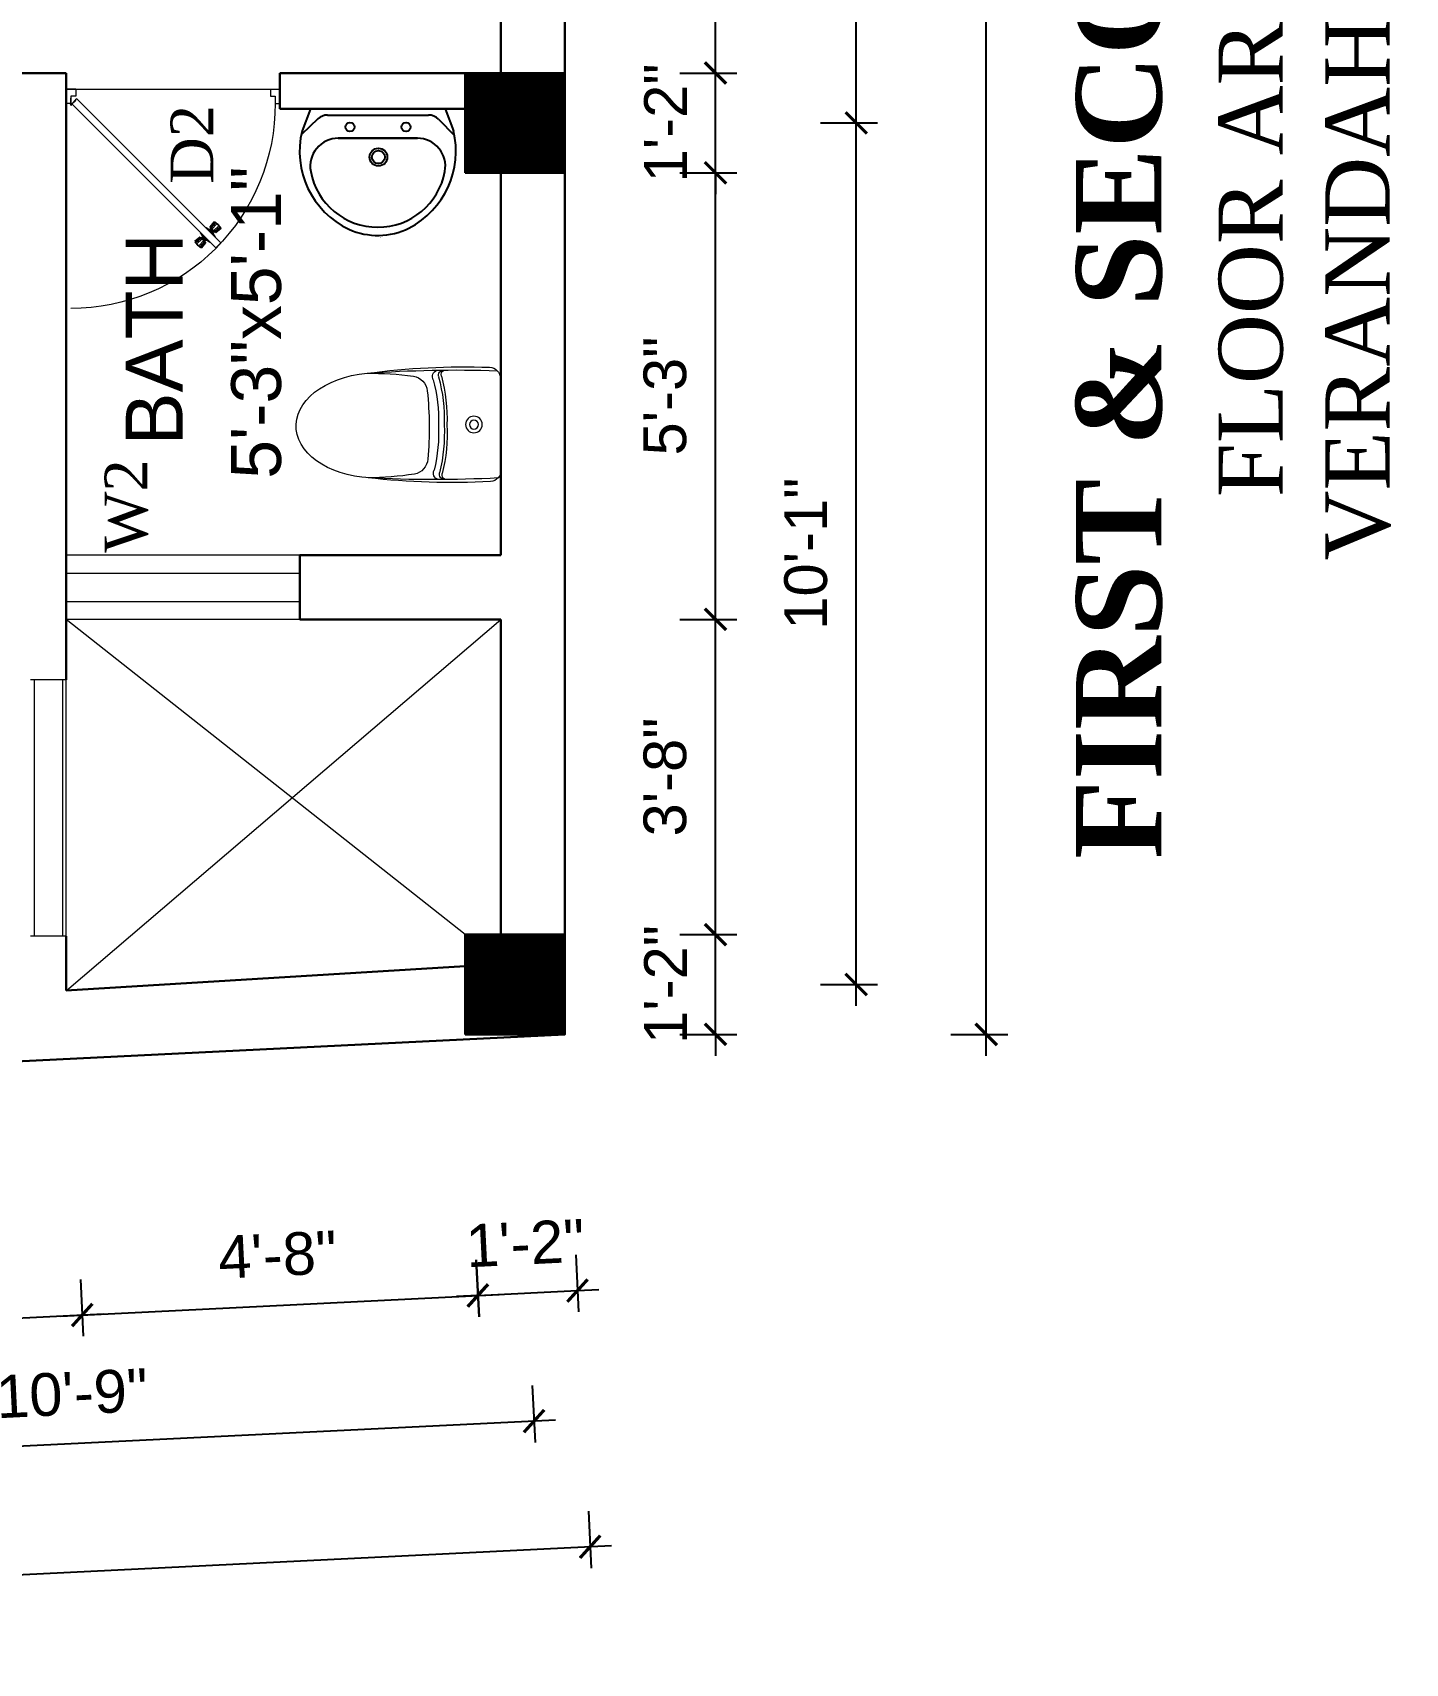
# Model space of a CAD drawing. Header units: inches. Extents: x -4737 to 13205, y 2479 to 13285.
# Drawn here: x -4338.1 to -4145.4, y 11182.7 to 11411.5 of the extents above; entities that cross this region are included whole.
import ezdxf

# ---------------------------------------------------------------- set-up
doc = ezdxf.new("R2010")
doc.units = ezdxf.units.IN
doc.header["$MEASUREMENT"] = 0
for name, color, linetype, lineweight in [('A-FURN', 9, 'Continuous', 5), ('hatch-.09', 8, 'Continuous', 9), ('Label', 7, 'Continuous', 13), ('ns_DIMS', 1, 'Continuous', 0), ('ns_TEXT', 7, 'Continuous', 13), ('PUERTAS', 7, 'Continuous', 9), ('Text', 7, 'Continuous', 13), ('WALL', 12, 'Continuous', 30), ('wall2', 1, 'Continuous', 15), ('windoow', 4, 'Continuous', 5)]:
    doc.layers.add(name, color=color, linetype=linetype, lineweight=lineweight)
doc.layers.add('furniture', color=253, linetype='Continuous')
doc.styles.add('arial 1000', font='arial.ttf')
doc.styles.add('dim', font='arial.ttf', dxfattribs={"height": 7})
doc.styles.get("Standard").update_dxf_attribs({"font": 'arial.ttf'})
doc.dimstyles.new("1-8'", dxfattribs={"dimtxt": 6, "dimasz": 3, "dimexe": 3, "dimexo": 6, "dimgap": 4, "dimtad": 1, "dimdec": 0, "dimzin": 0, "dimdsep": 46, "dimlunit": 4, "dimtxsty": 'arial 1000', "dimblk": 'ARCHTICK', "dimcen": 8, "dimdle": 3, "dimclrt": 7, "dimazin": 0, "dimtfac": 1, "dimtdec": 0, "dimtix": 1, "dimtmove": 2, "dimatfit": 3, "dimfxl": 5, "dimfxlon": 1, "dimarcsym": 0})

# ---------------------------------------------------------------- blocks, each defined once
blk = doc.blocks.new('2ft6in')
at = {"layer": 'PUERTAS', "color": 2}
for p, q in [((0.84, 2.1), (21.02, 22.28)), ((21.71, 21.6), (1.47, 1.37)), ((18.33, 21.76), (18.31, 21.77)), ((21.71, 21.6), (21.02, 22.28)), ((21.18, 18.9), (21.2, 18.89)), ((0, 2), (0, 0)), ((0.6, 2), (0, 2)), ((1.33, 0), (0, 0)), ((0.6, 1.26), (0.6, 2.04)), ((0.67, 1.26), (0.6, 1.26)), ((0.67, 1.26), (0.67, 2.01)), ((0.67, 1), (0.67, 1.26)), ((1.33, 1), (0.67, 1)), ((1.31, 1.53), (0.79, 2.06)), ((1.36, 1.58), (0.81, 2.12)), ((1.36, 1.58), (1.31, 1.53)), ((1.47, 1.37), (1.31, 1.53)), ((1.33, 0), (1.33, 1)), ((28.67, 0), (28.67, 1)), ((28.67, 1), (29.33, 1)), ((28.67, 0), (30, 0)), ((29.33, 1), (29.33, 2)), ((29.33, 2), (30, 2)), ((30, 0), (30, 2))]:
    blk.add_line(p, q, dxfattribs=at)
at = {"layer": 'PUERTAS', "color": 8}
for p, q in [((18.81, 20.78), (18.04, 21.4)), ((18.86, 20.83), (18.08, 21.46)), ((18.95, 20.92), (18.2, 21.58)), ((18.44, 21.9), (18.31, 21.77)), ((19.07, 21.03), (18.34, 21.72)), ((18.44, 21.9), (18.56, 22.02)), ((18.58, 22.01), (18.56, 22.02)), ((19.3, 21.26), (18.61, 22)), ((19.42, 21.38), (18.75, 22.14)), ((19.51, 21.48), (18.88, 22.26)), ((18.91, 20.27), (19.19, 20.69)), ((19.55, 21.53), (18.93, 22.3)), ((19.13, 20.8), (19.03, 20.9)), ((19.15, 20.82), (19.05, 20.92)), ((19.09, 20.44), (19.25, 20.76)), ((19.19, 20.87), (19.1, 20.96)), ((19.25, 20.93), (19.16, 21.02)), ((19.28, 20.63), (19.32, 20.83)), ((19.4, 21.08), (19.31, 21.17)), ((19.47, 21.15), (19.38, 21.24)), ((19.43, 20.78), (19.4, 20.9)), ((19.51, 21.19), (19.42, 21.28)), ((19.55, 20.91), (19.43, 20.94)), ((19.53, 21.21), (19.44, 21.3)), ((19.7, 21.06), (19.51, 21.01)), ((19.89, 21.24), (19.58, 21.08)), ((20.07, 21.42), (19.64, 21.15)), ((20.85, 20.64), (20.57, 20.22)), ((19.69, 19.49), (20.12, 19.76)), ((19.87, 19.67), (20.18, 19.83)), ((20.06, 19.85), (20.25, 19.9)), ((20.21, 20), (20.33, 19.97)), ((20.21, 19.38), (20.83, 18.61)), ((20.23, 19.7), (20.32, 19.61)), ((20.25, 19.72), (20.34, 19.63)), ((20.25, 19.43), (20.88, 18.65)), ((20.29, 19.76), (20.38, 19.67)), ((20.33, 20.13), (20.36, 20.01)), ((20.34, 19.53), (21, 18.77)), ((20.36, 19.83), (20.45, 19.74)), ((20.48, 20.28), (20.44, 20.08)), ((20.46, 19.64), (21.14, 18.91)), ((20.5, 19.98), (20.6, 19.89)), ((20.67, 20.47), (20.51, 20.15)), ((20.57, 20.04), (20.66, 19.95)), ((20.61, 20.09), (20.7, 19.99)), ((20.63, 20.11), (20.72, 20.01)), ((20.69, 19.87), (21.42, 19.19)), ((20.81, 19.99), (21.56, 19.33)), ((20.9, 20.08), (21.68, 19.45)), ((20.95, 20.13), (21.72, 19.51)), ((21.32, 19.01), (21.2, 18.89)), ((21.32, 19.01), (21.44, 19.14)), ((21.43, 19.15), (21.44, 19.14)), ((0, 0), (30, 0))]:
    blk.add_line(p, q, dxfattribs=at)
at = {"layer": 'PUERTAS', "color": 1}
for p, q in [((18.06, 21.44), (18.48, 21.86)), ((18.74, 20.79), (18.06, 21.34)), ((18.08, 21.51), (18.45, 21.88)), ((18.11, 21.49), (18.08, 21.51)), ((18.82, 22.25), (18.45, 21.88)), ((18.9, 22.28), (18.48, 21.86)), ((18.84, 22.23), (18.82, 22.25)), ((18.83, 20.8), (19.18, 21.15)), ((18.92, 20.89), (18.93, 20.88)), ((19.54, 21.59), (18.99, 22.27)), ((19.02, 20.88), (19.24, 21.1)), ((19.12, 20.8), (19.03, 20.89)), ((19.1, 20.7), (19.11, 20.69)), ((19.1, 20.6), (19.1, 20.6)), ((19.11, 20.79), (19.33, 21.01)), ((19.54, 21.5), (19.18, 21.15)), ((19.45, 21.31), (19.24, 21.1)), ((19.55, 21.22), (19.33, 21.01)), ((19.45, 21.41), (19.45, 21.41)), ((19.54, 21.22), (19.45, 21.31)), ((19.64, 21.23), (19.64, 21.23)), ((19.74, 21.24), (19.73, 21.23)), ((20.12, 21.49), (19.74, 21.24)), ((20.22, 21.48), (20.22, 21.49)), ((20.91, 20.7), (20.66, 20.31)), ((20.91, 20.8), (20.91, 20.79)), ((18.84, 20.21), (19.1, 20.6)), ((18.85, 20.11), (18.84, 20.12)), ((19.53, 19.43), (19.54, 19.42)), ((19.64, 19.42), (20.02, 19.67)), ((20.02, 19.67), (20.03, 19.68)), ((20.12, 19.68), (20.12, 19.68)), ((20.21, 19.69), (20.43, 19.9)), ((20.22, 19.41), (20.57, 19.76)), ((20.22, 19.69), (20.31, 19.6)), ((20.22, 19.32), (20.76, 18.64)), ((20.31, 19.6), (20.52, 19.81)), ((20.31, 19.5), (20.31, 19.5)), ((20.65, 20.12), (20.43, 19.9)), ((20.74, 20.03), (20.52, 19.81)), ((20.93, 20.11), (20.57, 19.76)), ((20.64, 20.11), (20.73, 20.02)), ((20.66, 20.31), (20.65, 20.31)), ((20.65, 20.21), (20.65, 20.22)), ((20.84, 20.02), (20.83, 20.03)), ((20.86, 18.63), (21.28, 19.05)), ((20.91, 18.68), (20.94, 18.66)), ((20.94, 18.66), (21.31, 19.03)), ((21.02, 20.12), (21.7, 19.57)), ((21.7, 19.47), (21.28, 19.05)), ((21.67, 19.4), (21.31, 19.03)), ((21.65, 19.42), (21.67, 19.4))]:
    blk.add_line(p, q, dxfattribs=at)
at = {"layer": 'PUERTAS', "color": 2}
for radius in [0.129, 0.0627]:
    blk.add_circle((0.68, 2.14), radius, dxfattribs=at)
at = {"layer": 'PUERTAS', "color": 8}
blk.add_arc((0.68, 2.14), 28.65, 359.7285, 90.0333, dxfattribs=at)
at = {"layer": 'PUERTAS', "color": 1}
for centre, start, end in [((18.78, 20.84), 231.0764, 315), ((18.94, 22.23), 38.9236, 135), ((18.97, 20.93), 225, 315), ((19.16, 20.74), 135, 219.7428), ((19.06, 20.65), 315, 39.7428), ((19.4, 21.36), 315, 45), ((19.49, 21.55), 315, 38.9236), ((19.6, 21.18), 50.2572, 135), ((19.68, 21.28), 230.2572, 315), ((20.17, 21.44), 45, 135), ((20.87, 20.75), 315, 45), ((18.89, 20.16), 135, 225), ((19.59, 19.47), 225, 315), ((20.07, 19.63), 50.2572, 135), ((20.16, 19.73), 230.2572, 315), ((20.27, 19.36), 135, 218.9236), ((20.35, 19.55), 135, 225), ((20.7, 20.26), 135, 219.7428), ((20.6, 20.17), 315, 39.7428), ((20.78, 19.98), 45, 135), ((20.82, 18.68), 218.9236, 315), ((20.98, 20.07), 51.0764, 135), ((21.65, 19.52), 315, 51.0764)]:
    blk.add_arc(centre, 0.0667, start, end, dxfattribs=at)
blk = doc.blocks.new('*U32')
at = {"color": 3}
blk.add_blockref('2ft6in', (0, 0), dxfattribs=at)
blk = doc.blocks.new('A$C2BC6131C')
at = {"layer": 'A-FURN', "color": 8}
for p in [(0, 163.5), (0, -163.5)]:
    blk.add_line(p, (0, 0), dxfattribs=at)
for radius in [29.6, 16.1]:
    blk.add_circle((95.9, 0), radius, dxfattribs=at)
for centre, radius, start, end in [((40, 163.5), 40, 92.59988, 180), ((197, -4116.4), 4311.6, 86.30057, 92.47118), ((155.1, -2371.3), 2577.4, 82.86641, 92.59988), ((201.9, 176.4), 18.8, 342.35932, 95.93155), ((192.7, 178.4), 18.2, 343.38126, 66.47238), ((217.8, 172), 24.1, 332.20328, 71.94045), ((320.7, 115.7), 60, 100.47011, 174.60795), ((468.5, -913.5), 1099.7, 89.65189, 98.29697), ((793.4, 23.7), 602, 165.61847, 182.25332), ((793.4, 23.7), 592, 165.61847, 182.25332), ((773.9, 23.7), 552, 165.61847, 182.45753), ((1633.1, -8.2), 1378.2, 174.60795, 179.65911), ((1633.1, 8.2), 1378.2, 180.34089, 185.39205), ((793.4, -23.7), 602, 177.74668, 194.38153), ((793.4, -23.7), 592, 177.74668, 194.38153), ((773.9, -23.7), 552, 177.54247, 194.38153), ((40, -163.5), 40, 180, 267.40012), ((201.9, -176.4), 18.8, 264.06845, 17.64068), ((192.7, -178.4), 18.2, 293.52762, 16.61874), ((217.8, -172), 24.1, 288.05955, 27.79672), ((320.7, -115.7), 60, 185.39205, 259.52989), ((197, 4116.4), 4311.6, 267.52882, 273.69943), ((155.1, 2371.3), 2577.4, 267.40012, 277.13359), ((468.5, 913.5), 1099.7, 261.70303, 270.34811)]:
    blk.add_arc(centre, radius, start, end, dxfattribs=at)
blk.add_ellipse((440.7, 0), major_axis=(-289.3, 0), ratio=0.648116, start_param=1.570796, end_param=4.592942, dxfattribs=at)
blk = doc.blocks.new('A$C2C8E2855')
at = {"color": 3}
for p, q in [((76.7, -153.7), (18.7, -208.2)), ((49.5, -117.7), (20, -196.2)), ((530.2, -117.7), (49.5, -117.7)), ((52.4, -117.7), (529.2, -117.7)), ((110.9, -140.2), (470.9, -140.2)), ((506.5, -155.1), (563.4, -212.8)), ((530.2, -117.7), (559.7, -196.2)), ((149.1, -222.9), (431, -222.9)), ((431, -222.9), (149.1, -222.9))]:
    blk.add_line(p, q, dxfattribs=at)
for centre, radius in [((190.8, -182.7), 16.3), ((390.8, -182.7), 16.3), ((292.2, -290.1), 31.6), ((292.2, -290.1), 23)]:
    blk.add_circle(centre, radius, dxfattribs=at)
for centre, radius, start, end in [((110.9, -190.2), 50, 90, 133.18096), ((470.9, -190.2), 50, 44.56072, 90), ((318.3, -269.6), 307.1, 166.17513, 244.72963), ((149.1, -322.9), 100, 90, 190.56023), ((261.4, -269.6), 307.1, 297.06391, 13.82487), ((431, -322.9), 100, 349.43977, 90), ((290.1, -296.6), 243.4, 190.56023, 349.43977), ((289.7, -319.1), 250.2, 245.80711, 296.46282), ((318.3, -269.6), 307.1, 266.58899, 266.59358)]:
    blk.add_arc(centre, radius, start, end, dxfattribs=at)
at = {"color": 3, "width": 0.8, "flags": 9}
for tag in ['XSIZE', 'YSIZE']:
    blk.add_attdef(tag, (289.9, -117.7), '', height=0.5, dxfattribs=at)
blk = doc.blocks.new('_ArchTick')
at = {"color": 0, "const_width": 0.15}
blk.add_lwpolyline([(-0.5, -0.5), (0.5, 0.5)], dxfattribs=at)
blk = doc.blocks.new('*D1181')
at = {"layer": 'Defpoints', "color": 0, "transparency": 16777216}
for p in [(-4263.36, 11284.93), (-4242.22, 11284.93), (-4263.36, 11270.93)]:
    blk.add_point(p, dxfattribs=at)
at = {"layer": 'ns_DIMS', "color": 0, "lineweight": -2, "transparency": 16777216}
for p, q in [((-4242.22, 11284.93), (-4242.22, 11287.93)), ((-4247.22, 11284.93), (-4239.22, 11284.93)), ((-4242.22, 11270.93), (-4242.22, 11284.93)), ((-4247.22, 11270.93), (-4239.22, 11270.93)), ((-4242.22, 11270.93), (-4242.22, 11267.93))]:
    blk.add_line(p, q, dxfattribs=at)
at = {"layer": 'ns_DIMS', "color": 0, "lineweight": -2, "transparency": 16777216, "xscale": 3, "yscale": 3, "zscale": 3}
for p, rotation in [((-4242.22, 11284.93), 270), ((-4242.22, 11270.93), 90)]:
    blk.add_blockref('_ArchTick', p, dxfattribs=dict(at, rotation=rotation))
at = {"layer": 'ns_DIMS', "color": 7, "transparency": 16777216, "insert": (-4249.24, 11277.93), "char_height": 6, "attachment_point": 5, "rotation": 90, "style": 'arial 1000'}
blk.add_mtext('1\'-2"', dxfattribs=at)
blk = doc.blocks.new('*D1182')
at = {"layer": 'Defpoints', "color": 0, "transparency": 16777216}
for p in [(-4263.36, 11329.17), (-4242.22, 11329.17), (-4263.36, 11284.93)]:
    blk.add_point(p, dxfattribs=at)
at = {"layer": 'ns_DIMS', "color": 0, "lineweight": -2, "transparency": 16777216}
for p, q in [((-4242.22, 11281.93), (-4242.22, 11332.17)), ((-4247.22, 11329.17), (-4239.22, 11329.17)), ((-4247.22, 11284.93), (-4239.22, 11284.93))]:
    blk.add_line(p, q, dxfattribs=at)
at = {"layer": 'ns_DIMS', "color": 0, "lineweight": -2, "transparency": 16777216, "xscale": 3, "yscale": 3, "zscale": 3}
for p, rotation in [((-4242.22, 11329.17), 90), ((-4242.22, 11284.93), 270)]:
    blk.add_blockref('_ArchTick', p, dxfattribs=dict(at, rotation=rotation))
at = {"layer": 'ns_DIMS', "color": 7, "transparency": 16777216, "insert": (-4249.29, 11307.05), "char_height": 6, "attachment_point": 5, "rotation": 90, "style": 'arial 1000'}
blk.add_mtext('3\'-8"', dxfattribs=at)
blk = doc.blocks.new('*D1183')
at = {"layer": 'Defpoints', "color": 0, "transparency": 16777216}
for p in [(-4263.36, 11391.84), (-4242.22, 11391.84), (-4263.36, 11329.17)]:
    blk.add_point(p, dxfattribs=at)
at = {"layer": 'ns_DIMS', "color": 0, "lineweight": -2, "transparency": 16777216}
for p, q in [((-4242.22, 11326.17), (-4242.22, 11394.84)), ((-4247.22, 11391.84), (-4239.22, 11391.84)), ((-4247.22, 11329.17), (-4239.22, 11329.17))]:
    blk.add_line(p, q, dxfattribs=at)
at = {"layer": 'ns_DIMS', "color": 0, "lineweight": -2, "transparency": 16777216, "xscale": 3, "yscale": 3, "zscale": 3}
for p, rotation in [((-4242.22, 11391.84), 90), ((-4242.22, 11329.17), 270)]:
    blk.add_blockref('_ArchTick', p, dxfattribs=dict(at, rotation=rotation))
at = {"layer": 'ns_DIMS', "color": 7, "transparency": 16777216, "insert": (-4249.29, 11360.51), "char_height": 6, "attachment_point": 5, "rotation": 90, "style": 'arial 1000'}
blk.add_mtext('5\'-3"', dxfattribs=at)
blk = doc.blocks.new('*D1184')
at = {"layer": 'Defpoints', "color": 0, "transparency": 16777216}
for p in [(-4263.36, 11405.84), (-4242.22, 11405.84), (-4263.36, 11391.84)]:
    blk.add_point(p, dxfattribs=at)
at = {"layer": 'ns_DIMS', "color": 0, "lineweight": -2, "transparency": 16777216}
for p, q in [((-4242.22, 11405.84), (-4242.22, 11408.84)), ((-4247.22, 11405.84), (-4239.22, 11405.84)), ((-4242.22, 11391.84), (-4242.22, 11405.84)), ((-4247.22, 11391.84), (-4239.22, 11391.84)), ((-4242.22, 11391.84), (-4242.22, 11388.84))]:
    blk.add_line(p, q, dxfattribs=at)
at = {"layer": 'ns_DIMS', "color": 0, "lineweight": -2, "transparency": 16777216, "xscale": 3, "yscale": 3, "zscale": 3}
for p, rotation in [((-4242.22, 11405.84), 270), ((-4242.22, 11391.84), 90)]:
    blk.add_blockref('_ArchTick', p, dxfattribs=dict(at, rotation=rotation))
at = {"layer": 'ns_DIMS', "color": 7, "transparency": 16777216, "insert": (-4249.24, 11398.84), "char_height": 6, "attachment_point": 5, "rotation": 90, "style": 'arial 1000'}
blk.add_mtext('1\'-2"', dxfattribs=at)
blk = doc.blocks.new('*D1185')
at = {"layer": 'Defpoints', "color": 0, "transparency": 16777216}
for p in [(-4263.36, 11567.7), (-4242.22, 11567.7), (-4263.36, 11405.84)]:
    blk.add_point(p, dxfattribs=at)
at = {"layer": 'ns_DIMS', "color": 0, "lineweight": -2, "transparency": 16777216}
for p, q in [((-4242.22, 11402.84), (-4242.22, 11570.7)), ((-4247.22, 11567.7), (-4239.22, 11567.7)), ((-4247.22, 11405.84), (-4239.22, 11405.84))]:
    blk.add_line(p, q, dxfattribs=at)
at = {"layer": 'ns_DIMS', "color": 0, "lineweight": -2, "transparency": 16777216, "xscale": 3, "yscale": 3, "zscale": 3}
for p, rotation in [((-4242.22, 11567.7), 90), ((-4242.22, 11405.84), 270)]:
    blk.add_blockref('_ArchTick', p, dxfattribs=dict(at, rotation=rotation))
at = {"layer": 'ns_DIMS', "color": 7, "transparency": 16777216, "insert": (-4249.29, 11486.77), "char_height": 6, "attachment_point": 5, "rotation": 90, "style": 'arial 1000'}
blk.add_mtext('13\'-6"', dxfattribs=at)
blk = doc.blocks.new('*D1187')
at = {"layer": 'Defpoints', "color": 0, "transparency": 16777216}
for p in [(-4263.36, 11398.84), (-4222.47, 11398.84), (-4263.36, 11277.93)]:
    blk.add_point(p, dxfattribs=at)
at = {"layer": 'ns_DIMS', "color": 0, "lineweight": -2, "transparency": 16777216}
for p, q in [((-4222.47, 11274.93), (-4222.47, 11401.84)), ((-4227.47, 11398.84), (-4219.47, 11398.84)), ((-4227.47, 11277.93), (-4219.47, 11277.93))]:
    blk.add_line(p, q, dxfattribs=at)
at = {"layer": 'ns_DIMS', "color": 0, "lineweight": -2, "transparency": 16777216, "xscale": 3, "yscale": 3, "zscale": 3}
for p, rotation in [((-4222.47, 11398.84), 90), ((-4222.47, 11277.93), 270)]:
    blk.add_blockref('_ArchTick', p, dxfattribs=dict(at, rotation=rotation))
at = {"layer": 'ns_DIMS', "color": 7, "transparency": 16777216, "insert": (-4229.53, 11338.39), "char_height": 6, "attachment_point": 5, "rotation": 90, "style": 'arial 1000'}
blk.add_mtext('10\'-1"', dxfattribs=at)
blk = doc.blocks.new('*D1188')
at = {"layer": 'Defpoints', "color": 0, "transparency": 16777216}
for p in [(-4263.36, 11576.39), (-4222.47, 11576.39), (-4263.36, 11398.84)]:
    blk.add_point(p, dxfattribs=at)
at = {"layer": 'ns_DIMS', "color": 0, "lineweight": -2, "transparency": 16777216}
for p, q in [((-4222.47, 11395.84), (-4222.47, 11579.39)), ((-4227.47, 11576.39), (-4219.47, 11576.39)), ((-4227.47, 11398.84), (-4219.47, 11398.84))]:
    blk.add_line(p, q, dxfattribs=at)
at = {"layer": 'ns_DIMS', "color": 0, "lineweight": -2, "transparency": 16777216, "xscale": 3, "yscale": 3, "zscale": 3}
for p, rotation in [((-4222.47, 11576.39), 90), ((-4222.47, 11398.84), 270)]:
    blk.add_blockref('_ArchTick', p, dxfattribs=dict(at, rotation=rotation))
at = {"layer": 'ns_DIMS', "color": 7, "transparency": 16777216, "insert": (-4229.53, 11487.61), "char_height": 6, "attachment_point": 5, "rotation": 90, "style": 'arial 1000'}
blk.add_mtext('14\'-10"', dxfattribs=at)
blk = doc.blocks.new('*D1189')
at = {"layer": 'Defpoints', "color": 0, "transparency": 16777216}
for p in [(-4263.36, 11581.7), (-4204.21, 11581.7), (-4263.36, 11270.93)]:
    blk.add_point(p, dxfattribs=at)
at = {"layer": 'ns_DIMS', "color": 0, "lineweight": -2, "transparency": 16777216}
for p, q in [((-4204.21, 11267.93), (-4204.21, 11584.7)), ((-4209.21, 11581.7), (-4201.21, 11581.7)), ((-4209.21, 11270.93), (-4201.21, 11270.93))]:
    blk.add_line(p, q, dxfattribs=at)
at = {"layer": 'ns_DIMS', "color": 0, "lineweight": -2, "transparency": 16777216, "xscale": 3, "yscale": 3, "zscale": 3}
for p, rotation in [((-4204.21, 11581.7), 90), ((-4204.21, 11270.93), 270)]:
    blk.add_blockref('_ArchTick', p, dxfattribs=dict(at, rotation=rotation))
at = {"layer": 'ns_DIMS', "color": 7, "transparency": 16777216, "insert": (-4211.27, 11426.32), "char_height": 6, "attachment_point": 5, "rotation": 90, "style": 'arial 1000'}
blk.add_mtext('25\'-11"', dxfattribs=at)
blk = doc.blocks.new('*D1214')
at = {"layer": 'Defpoints', "color": 0, "transparency": 16777216}
for p in [(-4333.36, 11277.09), (-4392.36, 11264.58), (-4331.11, 11231.55)]:
    blk.add_point(p, dxfattribs=at)
at = {"layer": 'ns_DIMS', "color": 0, "lineweight": -2, "transparency": 16777216}
for p, q in [((-4331.36, 11236.55), (-4330.96, 11228.56)), ((-4390.84, 11233.62), (-4390.45, 11225.63)), ((-4393.59, 11228.47), (-4328.12, 11231.7))]:
    blk.add_line(p, q, dxfattribs=at)
at = {"layer": 'ns_DIMS', "color": 0, "lineweight": -2, "transparency": 16777216, "xscale": 3, "yscale": 3, "zscale": 3}
for p, rotation in [((-4331.11, 11231.55), 2.820296018542306), ((-4390.59, 11228.62), 182.8202960185423)]:
    blk.add_blockref('_ArchTick', p, dxfattribs=dict(at, rotation=rotation))
at = {"layer": 'ns_DIMS', "color": 7, "transparency": 16777216, "insert": (-4361.2, 11237.13), "char_height": 6, "attachment_point": 5, "rotation": 2.8203, "style": 'arial 1000'}
blk.add_mtext("5'", dxfattribs=at)
blk = doc.blocks.new('*D1215')
at = {"layer": 'Defpoints', "color": 0, "transparency": 16777216}
for p in [(-4277.36, 11270.93), (-4263.36, 11270.93), (-4261.59, 11234.98)]:
    blk.add_point(p, dxfattribs=at)
at = {"layer": 'ns_DIMS', "color": 0, "lineweight": -2, "transparency": 16777216}
for p, q in [((-4275.8, 11239.28), (-4275.41, 11231.29)), ((-4261.84, 11239.97), (-4261.45, 11231.98)), ((-4275.56, 11234.29), (-4261.59, 11234.98)), ((-4261.59, 11234.98), (-4258.6, 11235.12)), ((-4275.56, 11234.29), (-4278.56, 11234.14))]:
    blk.add_line(p, q, dxfattribs=at)
at = {"layer": 'ns_DIMS', "color": 0, "lineweight": -2, "transparency": 16777216, "xscale": 3, "yscale": 3, "zscale": 3}
for p, rotation in [((-4275.56, 11234.29), 2.820296018542328), ((-4261.59, 11234.98), 182.8202960185423)]:
    blk.add_blockref('_ArchTick', p, dxfattribs=dict(at, rotation=rotation))
at = {"layer": 'ns_DIMS', "color": 7, "transparency": 16777216, "insert": (-4268.92, 11241.64), "char_height": 6, "attachment_point": 5, "rotation": 2.8203, "style": 'arial 1000'}
blk.add_mtext('1\'-2"', dxfattribs=at)
blk = doc.blocks.new('*D1216')
at = {"layer": 'Defpoints', "color": 0, "transparency": 16777216}
for p in [(-4333.36, 11277.09), (-4277.36, 11270.24), (-4275.59, 11234.29)]:
    blk.add_point(p, dxfattribs=at)
at = {"layer": 'ns_DIMS', "color": 0, "lineweight": -2, "transparency": 16777216}
for p, q in [((-4275.84, 11239.28), (-4275.45, 11231.29)), ((-4331.36, 11236.55), (-4330.96, 11228.56)), ((-4334.11, 11231.4), (-4272.6, 11234.44))]:
    blk.add_line(p, q, dxfattribs=at)
at = {"layer": 'ns_DIMS', "color": 0, "lineweight": -2, "transparency": 16777216, "xscale": 3, "yscale": 3, "zscale": 3}
for p, rotation in [((-4275.59, 11234.29), 2.820296018542306), ((-4331.11, 11231.55), 182.8202960185423)]:
    blk.add_blockref('_ArchTick', p, dxfattribs=dict(at, rotation=rotation))
at = {"layer": 'ns_DIMS', "color": 7, "transparency": 16777216, "insert": (-4303.7, 11239.98), "char_height": 6, "attachment_point": 5, "rotation": 2.8203, "style": 'arial 1000'}
blk.add_mtext('4\'-8"', dxfattribs=at)
blk = doc.blocks.new('*D1217')
at = {"layer": 'Defpoints', "color": 0, "transparency": 16777216}
for p in [(-4270.36, 11270.93), (-4399.36, 11264.58), (-4396.69, 11210.3)]:
    blk.add_point(p, dxfattribs=at)
at = {"layer": 'ns_DIMS', "color": 0, "lineweight": -2, "transparency": 16777216}
for p, q in [((-4267.94, 11221.65), (-4267.54, 11213.66)), ((-4264.69, 11216.8), (-4399.69, 11210.15)), ((-4396.94, 11215.29), (-4396.54, 11207.3))]:
    blk.add_line(p, q, dxfattribs=at)
at = {"layer": 'ns_DIMS', "color": 0, "lineweight": -2, "transparency": 16777216, "xscale": 3, "yscale": 3, "zscale": 3}
for p, rotation in [((-4267.69, 11216.66), 2.820296018637451), ((-4396.69, 11210.3), 182.8202960186374)]:
    blk.add_blockref('_ArchTick', p, dxfattribs=dict(at, rotation=rotation))
at = {"layer": 'ns_DIMS', "color": 7, "transparency": 16777216, "insert": (-4332.54, 11220.53), "char_height": 6, "attachment_point": 5, "rotation": 2.8203, "style": 'arial 1000'}
blk.add_mtext('10\'-9"', dxfattribs=at)
blk = doc.blocks.new('*D1218')
at = {"layer": 'Defpoints', "color": 0, "transparency": 16777216}
for p in [(-4263.36, 11270.93), (-4668.87, 11250.96), (-4665.33, 11179.04)]:
    blk.add_point(p, dxfattribs=at)
at = {"layer": 'ns_DIMS', "color": 0, "lineweight": -2, "transparency": 16777216}
for p, q in [((-4260.07, 11204.01), (-4259.67, 11196.02)), ((-4256.83, 11199.17), (-4668.33, 11178.9)), ((-4665.58, 11184.04), (-4665.18, 11176.05))]:
    blk.add_line(p, q, dxfattribs=at)
at = {"layer": 'ns_DIMS', "color": 0, "lineweight": -2, "transparency": 16777216, "xscale": 3, "yscale": 3, "zscale": 3}
for p, rotation in [((-4259.82, 11199.02), 2.820296018637851), ((-4665.33, 11179.04), 182.8202960186379)]:
    blk.add_blockref('_ArchTick', p, dxfattribs=dict(at, rotation=rotation))
at = {"layer": 'ns_DIMS', "color": 7, "transparency": 16777216, "insert": (-4462.92, 11196.09), "char_height": 6, "attachment_point": 5, "rotation": 2.8203, "style": 'arial 1000'}
blk.add_mtext('33\'-10"', dxfattribs=at)

msp = doc.modelspace()

# ---------------------------------------------------------------- hatches: boundary and pattern name
at = {"layer": 'hatch-.09'}
h = msp.add_hatch(dxfattribs=at)
h.set_pattern_fill('ANSI31', color=256, angle=90)
h.set_pattern_definition([(135, (-3987.22528, -4040.54795), (-0.0883883476, -0.0883883476), [])])
h.paths.add_polyline_path([(-4277.36, 11405.84), (-4277.36, 11391.84), (-4263.36, 11391.84), (-4263.36, 11405.84)])
h = msp.add_hatch(dxfattribs=at)
h.set_pattern_fill('ANSI31', color=256, angle=90)
h.set_pattern_definition([(135, (-3987.22528, -4161.4552), (-0.0883883476, -0.0883883476), [])])
h.paths.add_polyline_path([(-4277.36, 11284.93), (-4277.36, 11270.93), (-4263.36, 11270.93), (-4263.36, 11284.93)])

# ---------------------------------------------------------------- linework, layer by layer
at = {"layer": 'WALL'}
for p, q in [((-4263.36, 11270.93), (-4263.36, 11576.39)), ((-4272.36, 11403.59), (-4272.36, 11567.7)), ((-4272.36, 11403.59), (-4272.36, 11567.7)), ((-4333.36, 11405.84), (-4392.36, 11405.84)), ((-4333.36, 11329.17), (-4333.36, 11405.84)), ((-4303.36, 11405.84), (-4277.36, 11405.84)), ((-4303.36, 11405.84), (-4303.36, 11400.84)), ((-4303.36, 11400.84), (-4277.36, 11400.84)), ((-4272.36, 11338.2), (-4272.36, 11391.84)), ((-4272.36, 11338.17), (-4272.36, 11391.84)), ((-4300.58, 11338.17), (-4272.36, 11338.17)), ((-4300.58, 11329.17), (-4300.58, 11338.17)), ((-4333.36, 11320.7), (-4333.36, 11329.17)), ((-4300.58, 11329.17), (-4272.36, 11329.17)), ((-4272.36, 11284.93), (-4272.36, 11329.17)), ((-4333.36, 11277.09), (-4333.36, 11284.7)), ((-4333.36, 11277.09), (-4277.36, 11280.51)), ((-4403.36, 11264.04), (-4263.36, 11270.93))]:
    msp.add_line(p, q, dxfattribs=at)
for points in [[(-4277.36, 11391.84), (-4277.36, 11405.84), (-4263.36, 11405.84), (-4263.36, 11391.84)], [(-4277.36, 11270.93), (-4277.36, 11284.93), (-4263.36, 11284.93), (-4263.36, 11270.93)]]:
    msp.add_lwpolyline(points, close=True, dxfattribs=at)
at = {"layer": 'wall2'}
for p, q in [((-4300.58, 11338.17), (-4333.36, 11338.17)), ((-4300.58, 11329.17), (-4333.36, 11329.17)), ((-4277.36, 11284.93), (-4333.36, 11329.17)), ((-4333.34, 11277.09), (-4272.36, 11329.17)), ((-4263.36, 11329.17), (-4263.36, 11329.17)), ((-4333.36, 11320.7), (-4338.36, 11320.7)), ((-4333.86, 11320.7), (-4333.86, 11284.7)), ((-4333.36, 11284.7), (-4333.36, 11320.7)), ((-4333.36, 11284.7), (-4338.36, 11284.7))]:
    msp.add_line(p, q, dxfattribs=at)
at = {"layer": 'windoow'}
for p, q in [((-4333.36, 11335.67), (-4300.58, 11335.67)), ((-4333.36, 11331.67), (-4300.58, 11331.67)), ((-4337.86, 11320.7), (-4337.86, 11284.7)), ((-4333.86, 11320.7), (-4333.86, 11284.7))]:
    msp.add_line(p, q, dxfattribs=at)

# ---------------------------------------------------------------- block references
at = {"layer": 'furniture', "xscale": 0.03937007870990783, "yscale": 0.03937007870990783, "zscale": 0.03937007870990783}
msp.add_blockref('A$C2C8E2855', (-4301.04, 11405.47), dxfattribs=at)
at = {"layer": 'furniture', "xscale": -0.03937007859349251, "yscale": 0.03937007859349251, "zscale": 0.03937007859349251, "rotation": 0.5436105356555121}
msp.add_blockref('A$C2BC6131C', (-4272.36, 11356.55), dxfattribs=at)
at = {"layer": 'WALL', "xscale": -1, "rotation": 180}
msp.add_blockref('*U32', (-4333.36, 11403.59), dxfattribs=at)

# ---------------------------------------------------------------- texts
at = {"layer": 'Label', "color": 5, "linetype": 'ByBlock', "insert": (-4325.01, 11368.47), "char_height": 8, "width": 88.4068, "attachment_point": 2, "rotation": 90, "style": 'dim'}
msp.add_mtext('BATH', dxfattribs=at)
at = {"layer": 'ns_TEXT', "attachment_point": 1, "rotation": 90}
for s, width, heights, insert, char_height in [('\\pi53.25615;{\\fTimes New Roman|b1|i0|c0|p18;\\H0.83333x;FIRST & SECOND FLOOR PLAN\\fTimes New Roman|b0|i0|c0|p18;\\H1.2x;\\P\\pi104.04778;\\H0.625x;FLOOR AREA: 807.87 SQ.FT.\\P\\pi95.14514;VERANDAH AREA: 25.8 SQ.FT.}', 376.0257, [72.58], (-4191.62, 11242.29), 14.4), ('\\pi5.71575;{\\fTimes New Roman|b0|i0|c0|p18;D2}', 21.7401, [4.46], (-4318.72, 11384.57), 6), ('\\pi4.71647;{\\fTimes New Roman|b0|i0|c0|p18;W2}', 21.7401, [4.46], (-4327.98, 11333.83), 6)]:
    msp.add_mtext_dynamic_manual_height_columns(s, width=width, gutter_width=72, heights=heights, dxfattribs=dict(at, insert=insert, char_height=char_height))
at = {"layer": 'Text', "insert": (-4310.21, 11370.82), "char_height": 7, "width": 440.957, "attachment_point": 2, "rotation": 90}
msp.add_mtext('5\'-3"x5\'-1"', dxfattribs=at)

# ---------------------------------------------------------------- dimensions: what is measured, and where the dimension line sits
at = {"layer": 'ns_DIMS'}
for base, p1, p2, angle, picture, middle in [((-4204.21, 11581.7), (-4263.36, 11270.93), (-4263.36, 11581.7), 90, '*D1189', (-4211.27, 11426.32)), ((-4222.47, 11576.39), (-4263.36, 11398.84), (-4263.36, 11576.39), 90, '*D1188', (-4229.53, 11487.61)), ((-4242.22, 11567.7), (-4263.36, 11405.84), (-4263.36, 11567.7), 90, '*D1185', (-4249.29, 11486.77)), ((-4242.22, 11405.84), (-4263.36, 11391.84), (-4263.36, 11405.84), 90, '*D1184', (-4249.24, 11398.84)), ((-4222.47, 11398.84), (-4263.36, 11277.93), (-4263.36, 11398.84), 90, '*D1187', (-4229.53, 11338.39)), ((-4242.22, 11391.84), (-4263.36, 11329.17), (-4263.36, 11391.84), 90, '*D1183', (-4249.29, 11360.51)), ((-4242.22, 11329.17), (-4263.36, 11284.93), (-4263.36, 11329.17), 90, '*D1182', (-4249.29, 11307.05)), ((-4242.22, 11284.93), (-4263.36, 11270.93), (-4263.36, 11284.93), 90, '*D1181', (-4249.24, 11277.93)), ((-4331.11, 11231.55), (-4392.36, 11264.58), (-4333.36, 11277.09), 182.8203, '*D1214', (-4361.2, 11237.13)), ((-4275.59, 11234.29), (-4333.36, 11277.09), (-4277.36, 11270.24), 182.8203, '*D1216', (-4303.7, 11239.98)), ((-4261.59, 11234.98), (-4277.36, 11270.93), (-4263.36, 11270.93), 182.8203, '*D1215', (-4268.92, 11241.64))]:
    dim = msp.add_linear_dim(base=base, p1=p1, p2=p2, angle=angle, dimstyle="1-8'", dxfattribs=at)
    dim.commit()
    dim.dimension.update_dxf_attribs({"geometry": picture, "text_midpoint": middle})
for p1, p2, distance, picture, middle in [((-4263.36, 11270.93), (-4668.87, 11250.96), 72, '*D1218', (-4462.92, 11196.09)), ((-4270.36, 11270.93), (-4399.36, 11264.58), 54.34, '*D1217', (-4332.54, 11220.53))]:
    dim = msp.add_aligned_dim(p1=p1, p2=p2, distance=distance, dimstyle="1-8'", dxfattribs=at)
    dim.commit()
    dim.dimension.update_dxf_attribs({"geometry": picture, "text_midpoint": middle})

doc.saveas('drawing.dxf')
